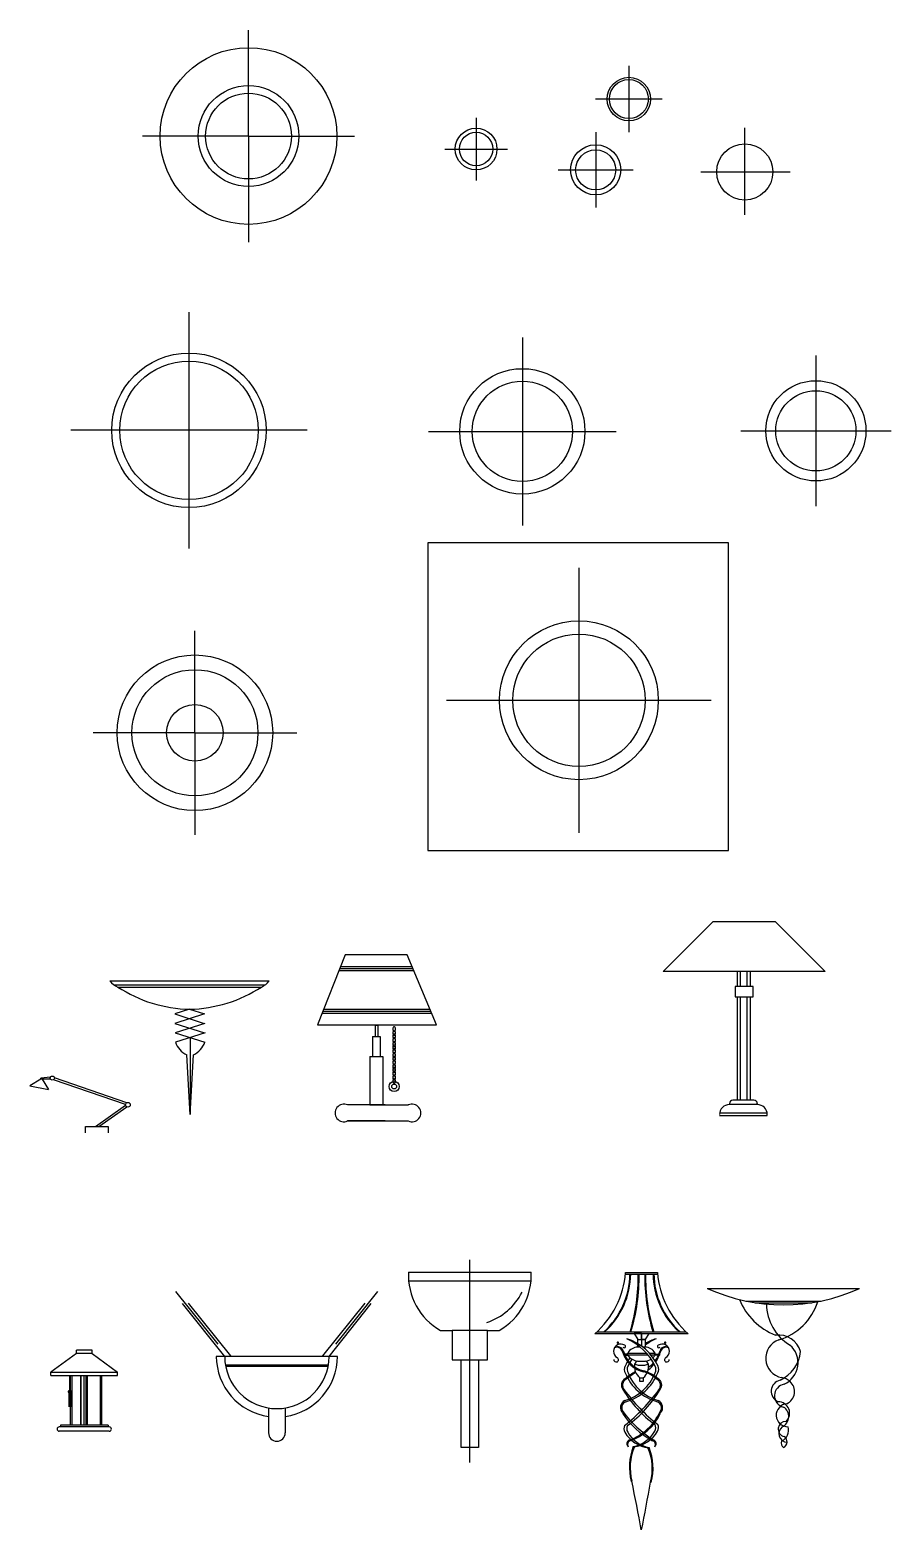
# Model space of a CAD drawing. Extents: x -42728 to 99010, y -18674 to 47645.
# Drawn here: x 89585 to 91647, y 6985 to 10575 of the extents above; entities that cross this region are included whole.
import ezdxf

# ---------------------------------------------------------------- set-up
doc = ezdxf.new("R2010")
doc.units = 0
doc.header["$LTSCALE"] = 100
doc.header["$MEASUREMENT"] = 0
doc.linetypes.add('HIDDEN', pattern=[9.525, 6.35, -3.175])
doc.layers.get('0').update_dxf_attribs({"linetype": 'CONTINUOUS'})
for name, color, linetype in [('00-ELE', 2, 'CONTINUOUS'), ('1', 1, 'CONTINUOUS'), ('2', 3, 'CONTINUOUS'), ('3', 4, 'CONTINUOUS'), ('A-FURN', 7, 'CONTINUOUS'), ('OBJ25', 2, 'CONTINUOUS'), ('PUB_TEXT', 7, 'CONTINUOUS'), ('SEP', 50, 'CONTINUOUS'), ('STAIR', 3, 'CONTINUOUS'), ('WINDOW', 2, 'CONTINUOUS'), ('家具', 223, 'CONTINUOUS'), ('电气', 2, 'CONTINUOUS')]:
    doc.layers.add(name, color=color, linetype=linetype)

# ---------------------------------------------------------------- blocks, each defined once
blk = doc.blocks.new('A$C54192CC1')
at = {"layer": '2', "color": 1, "linetype": 'Continuous'}
for p, q in [((125.4, 154.6), (125.4, 38.8)), ((156.4, 154.6), (156.4, 38.8)), ((161.6, 38.8), (71.9, 38.8)), ((125.4, 38.8), (217.3, 38.8)), ((161.6, 0.6), (71.9, 0.6)), ((71.9, 0.6), (217.3, 0.6))]:
    blk.add_line(p, q, dxfattribs=at)
blk.add_lwpolyline([(66, 398.2), (0, 230.5), (284.6, 230.5), (214.7, 398.2)], close=True, dxfattribs=at)
for points in [[(51.4, 360.9), (230.2, 360.9)], [(53.2, 365.6), (228.3, 365.6)], [(55, 370.2), (226.3, 370.2)], [(11, 258.5), (273, 258.5)], [(12.8, 263.1), (271, 263.1)], [(14.7, 267.8), (269.1, 267.8)], [(138.4, 202.8), (138.4, 229.9), (144, 229.9), (144, 202.8)], [(131.6, 202.8), (131.6, 154.6)], [(150.2, 202.8), (150.2, 154.6)], [(125.4, 154.6), (156.4, 154.6)]]:
    blk.add_lwpolyline(points, dxfattribs=at)
for points in [[(183.4, 226.3, 0.152216), (182.2, 226, 0.106943), (181, 224.7, 0.074343), (180.3, 223, 0.060974), (180.1, 220.8, 0.060974), (180.3, 218.6, 0.074343), (181, 216.9, 0.106943), (182.2, 215.6, 0.152216), (183.4, 215.3, 0.152216), (184.6, 215.6, 0.106943), (185.7, 216.9, 0.074343), (186.4, 218.6, 0.060974), (186.7, 220.8, 0.060974), (186.4, 223, 0.074343), (185.7, 224.7, 0.106943), (184.6, 226, 0.152216)], [(183.4, 216.7, 0.152216), (182.2, 216.4, 0.106943), (181, 215.1, 0.074343), (180.3, 213.4, 0.060974), (180.1, 211.2, 0.060974), (180.3, 209, 0.074343), (181, 207.3, 0.106943), (182.2, 206, 0.152216), (183.4, 205.7, 0.152216), (184.6, 206, 0.106943), (185.7, 207.3, 0.074343), (186.4, 209, 0.060974), (186.7, 211.2, 0.060974), (186.4, 213.4, 0.074343), (185.7, 215.1, 0.106943), (184.6, 216.4, 0.152216)], [(183.4, 208.6, 0.152216), (182.2, 208.3, 0.106943), (181, 207, 0.074343), (180.3, 205.3, 0.060974), (180.1, 203.1, 0.060974), (180.3, 200.9, 0.074343), (181, 199.2, 0.106943), (182.2, 197.9, 0.152216), (183.4, 197.5, 0.152216), (184.6, 197.9, 0.106943), (185.7, 199.2, 0.074343), (186.4, 200.9, 0.060974), (186.7, 203.1, 0.060974), (186.4, 205.3, 0.074343), (185.7, 207, 0.106943), (184.6, 208.3, 0.152216)], [(183.4, 199.6, 0.152216), (182.2, 199.3, 0.106943), (181, 198, 0.074343), (180.3, 196.3, 0.060974), (180.1, 194.1, 0.060974), (180.3, 191.9, 0.074343), (181, 190.2, 0.106943), (182.2, 188.9, 0.152216), (183.4, 188.6, 0.152216), (184.6, 188.9, 0.106943), (185.7, 190.2, 0.074343), (186.4, 191.9, 0.060974), (186.7, 194.1, 0.060974), (186.4, 196.3, 0.074343), (185.7, 198, 0.106943), (184.6, 199.3, 0.152216)], [(183.4, 190, 0.152216), (182.2, 189.7, 0.106943), (181, 188.4, 0.074343), (180.3, 186.7, 0.060974), (180.1, 184.5, 0.060974), (180.3, 182.3, 0.074343), (181, 180.6, 0.106943), (182.2, 179.3, 0.152216), (183.4, 179, 0.152216), (184.6, 179.3, 0.106943), (185.7, 180.6, 0.074343), (186.4, 182.3, 0.060974), (186.7, 184.5, 0.060974), (186.4, 186.7, 0.074343), (185.7, 188.4, 0.106943), (184.6, 189.7, 0.152216)], [(183.4, 181.9, 0.152216), (182.2, 181.6, 0.106943), (181, 180.3, 0.074343), (180.3, 178.6, 0.060974), (180.1, 176.4, 0.060974), (180.3, 174.2, 0.074343), (181, 172.5, 0.106943), (182.2, 171.2, 0.152216), (183.4, 170.8, 0.152216), (184.6, 171.2, 0.106943), (185.7, 172.5, 0.074343), (186.4, 174.2, 0.060974), (186.7, 176.4, 0.060974), (186.4, 178.6, 0.074343), (185.7, 180.3, 0.106943), (184.6, 181.6, 0.152216)], [(183.4, 172.9, 0.152216), (182.2, 172.6, 0.106943), (181, 171.3, 0.074343), (180.3, 169.6, 0.060974), (180.1, 167.4, 0.060974), (180.3, 165.2, 0.074343), (181, 163.5, 0.106943), (182.2, 162.2, 0.152216), (183.4, 161.9, 0.152216), (184.6, 162.2, 0.106943), (185.7, 163.5, 0.074343), (186.4, 165.2, 0.060974), (186.7, 167.4, 0.060974), (186.4, 169.6, 0.074343), (185.7, 171.3, 0.106943), (184.6, 172.6, 0.152216)], [(183.4, 163.3, 0.152216), (182.2, 163, 0.106943), (181, 161.7, 0.074343), (180.3, 160, 0.060974), (180.1, 157.8, 0.060974), (180.3, 155.6, 0.074343), (181, 153.9, 0.106943), (182.2, 152.6, 0.152216), (183.4, 152.3, 0.152216), (184.6, 152.6, 0.106943), (185.7, 153.9, 0.074343), (186.4, 155.6, 0.060974), (186.7, 157.8, 0.060974), (186.4, 160, 0.074343), (185.7, 161.7, 0.106943), (184.6, 163, 0.152216)], [(183.4, 155.2, 0.152216), (182.2, 154.8, 0.106943), (181, 153.6, 0.074343), (180.3, 151.9, 0.060974), (180.1, 149.7, 0.060974), (180.3, 147.5, 0.074343), (181, 145.8, 0.106943), (182.2, 144.5, 0.152216), (183.4, 144.1, 0.152216), (184.6, 144.5, 0.106943), (185.7, 145.8, 0.074343), (186.4, 147.5, 0.060974), (186.7, 149.7, 0.060974), (186.4, 151.9, 0.074343), (185.7, 153.6, 0.106943), (184.6, 154.8, 0.152216)], [(183.4, 146.2, 0.152216), (182.2, 145.9, 0.106943), (181, 144.6, 0.074343), (180.3, 142.9, 0.060974), (180.1, 140.7, 0.060974), (180.3, 138.5, 0.074343), (181, 136.8, 0.106943), (182.2, 135.5, 0.152216), (183.4, 135.2, 0.152216), (184.6, 135.5, 0.106943), (185.7, 136.8, 0.074343), (186.4, 138.5, 0.060974), (186.7, 140.7, 0.060974), (186.4, 142.9, 0.074343), (185.7, 144.6, 0.106943), (184.6, 145.9, 0.152216)], [(183.4, 136.6, 0.152216), (182.2, 136.3, 0.106943), (181, 135, 0.074343), (180.3, 133.3, 0.060974), (180.1, 131.1, 0.060974), (180.3, 128.9, 0.074343), (181, 127.2, 0.106943), (182.2, 125.9, 0.152216), (183.4, 125.6, 0.152216), (184.6, 125.9, 0.106943), (185.7, 127.2, 0.074343), (186.4, 128.9, 0.060974), (186.7, 131.1, 0.060974), (186.4, 133.3, 0.074343), (185.7, 135, 0.106943), (184.6, 136.3, 0.152216)], [(183.4, 128.5, 0.152216), (182.2, 128.1, 0.106943), (181, 126.9, 0.074343), (180.3, 125.2, 0.060974), (180.1, 123, 0.060974), (180.3, 120.8, 0.074343), (181, 119.1, 0.106943), (182.2, 117.8, 0.152216), (183.4, 117.4, 0.152216), (184.6, 117.8, 0.106943), (185.7, 119.1, 0.074343), (186.4, 120.8, 0.060974), (186.7, 123, 0.060974), (186.4, 125.2, 0.074343), (185.7, 126.9, 0.106943), (184.6, 128.1, 0.152216)], [(183.4, 119.5, 0.152216), (182.2, 119.2, 0.106943), (181, 117.9, 0.074343), (180.3, 116.2, 0.060974), (180.1, 114, 0.060974), (180.3, 111.8, 0.074343), (181, 110.1, 0.106943), (182.2, 108.8, 0.152216), (183.4, 108.5, 0.152216), (184.6, 108.8, 0.106943), (185.7, 110.1, 0.074343), (186.4, 111.8, 0.060974), (186.7, 114, 0.060974), (186.4, 116.2, 0.074343), (185.7, 117.9, 0.106943), (184.6, 119.2, 0.152216)], [(183.4, 109.9, 0.152216), (182.2, 109.6, 0.106943), (181, 108.3, 0.074343), (180.3, 106.6, 0.060974), (180.1, 104.4, 0.060974), (180.3, 102.2, 0.074343), (181, 100.5, 0.106943), (182.2, 99.2, 0.152216), (183.4, 98.9, 0.152216), (184.6, 99.2, 0.106943), (185.7, 100.5, 0.074343), (186.4, 102.2, 0.060974), (186.7, 104.4, 0.060974), (186.4, 106.6, 0.074343), (185.7, 108.3, 0.106943), (184.6, 109.6, 0.152216)], [(183.4, 101.8, 0.152216), (182.2, 101.4, 0.106943), (181, 100.2, 0.074343), (180.3, 98.5, 0.060974), (180.1, 96.3, 0.060974), (180.3, 94, 0.074343), (181, 92.4, 0.106943), (182.2, 91.1, 0.152216), (183.4, 90.7, 0.152216), (184.6, 91.1, 0.106943), (185.7, 92.4, 0.074343), (186.4, 94, 0.060974), (186.7, 96.3, 0.060974), (186.4, 98.5, 0.074343), (185.7, 100.2, 0.106943), (184.6, 101.4, 0.152216)]]:
    blk.add_lwpolyline(points, format="xyb", close=True, dxfattribs=at)
at = {"layer": '2', "color": 7, "linetype": 'Continuous'}
blk.add_lwpolyline([(131.6, 202.8), (150.2, 202.8)], dxfattribs=at)
blk.add_circle((183.4, 83.1), 12, dxfattribs=at)
at = {"layer": '2', "color": 1, "linetype": 'Continuous'}
blk.add_circle((183.4, 83.1), 5.83, dxfattribs=at)
for centre, start, end in [((63, 19.7), 65.0039, 294.9961), ((226.2, 19.7), 245.0039, 114.9961)]:
    blk.add_arc(centre, 21.1, start, end, dxfattribs=at)
blk = doc.blocks.new('A$C2FDE1C14')
at = {"layer": '1'}
blk.add_blockref('A$C54192CC1', (0, 0), dxfattribs=at)
blk = doc.blocks.new('A$C3E511059')
at = {"layer": 'A-FURN', "color": 1}
for p, q in [((0, 344.8), (120, 464.7)), ((120, 464.7), (268.3, 464.7)), ((268.3, 464.7), (388.3, 344.8)), ((388.3, 344.8), (0, 344.8))]:
    blk.add_line(p, q, dxfattribs=at)
at = {"layer": 'A-FURN'}
for p, q in [((177.4, 344.8), (177.4, 308.9)), ((184.7, 344.8), (184.7, 308.9)), ((200.7, 344.8), (200.7, 308.9)), ((208.1, 344.8), (208.1, 308.9)), ((215.2, 308.9), (172, 308.9)), ((172, 308.9), (172, 284.5)), ((215.2, 284.5), (215.2, 308.9)), ((172, 284.5), (215.2, 284.5)), ((217.4, 36.9), (166.7, 36.9)), ((134.8, 0), (249.3, 0)), ((135.1, 6.2), (249, 6.2)), ((158.7, 28.9), (158.7, 26.2)), ((225.3, 26.3), (158.8, 26.3)), ((225.4, 28.9), (225.4, 26.2)), ((249.3, 0), (249.3, 2.3))]:
    blk.add_line(p, q, dxfattribs=at)
at = {"layer": 'A-FURN', "color": 2}
for p, q in [((177.4, 284.5), (177.4, 36.9)), ((184.7, 284.5), (184.7, 36.9)), ((200.7, 284.5), (200.7, 36.9)), ((208.1, 284.5), (208.1, 36.9))]:
    blk.add_line(p, q, dxfattribs=at)
at = {"layer": 'A-FURN'}
for centre, radius, start, end in [((166.7, 28.9), 8, 90, 180), ((217.4, 28.9), 8, 0, 90), ((158.8, 2.3), 24, 90, 180), ((225.3, 2.3), 24, 0, 90)]:
    blk.add_arc(centre, radius, start, end, dxfattribs=at)
blk = doc.blocks.new('A$C32112885')
at = {"color": 1}
for p, q in [((225, 450), (225, 0)), ((0, 225), (450, 225))]:
    blk.add_line(p, q, dxfattribs=at)
at = {"color": 3}
for radius in [150, 120]:
    blk.add_circle((225, 225), radius, dxfattribs=at)
blk = doc.blocks.new('3155')
at = {"layer": 'SEP'}
for p, q in [((-0.7, 319.4), (-0.7, -314.4)), ((-317.6, 2.5), (316.2, 2.5))]:
    blk.add_line(p, q, dxfattribs=at)
blk.add_lwpolyline([(-362.7, 379.5), (-362.7, -356.7), (357.1, -356.7), (357.1, 379.5)], close=True, dxfattribs=at)
for radius in [190.1, 158.5]:
    blk.add_circle((-0.7, 2.5), radius, dxfattribs=at)
blk = doc.blocks.new('3157')
at = {"layer": '2'}
blk.add_circle((0, 0), 96, dxfattribs=at)
at = {"layer": 'SEP'}
for p, q in [((0, -147), (0, 150.7)), ((-150, 0), (155.3, 0))]:
    blk.add_line(p, q, dxfattribs=at)
blk = doc.blocks.new('3156')
at = {"layer": '2'}
for p, q in [((0, 884), (0, -884)), ((884, 0), (-884, 0))]:
    blk.add_line(p, q, dxfattribs=at)
blk.add_circle((0, 0), 578, dxfattribs=at)
at = {"layer": 'WINDOW'}
blk.add_circle((0, 0), 518, dxfattribs=at)
blk = doc.blocks.new('A$C574D74D0')
at = {"layer": '2', "xscale": 0.09, "yscale": 0.09, "zscale": 0.09}
blk.add_blockref('3156', (79.5, 79.5), dxfattribs=at)
blk = doc.blocks.new('LA')
at = {"layer": 'OBJ25'}
for q in [(0, 253.8), (-253.8, 0), (253.8, 0), (0, -253.8)]:
    blk.add_line((0, 0), q, dxfattribs=at)
for radius in [211.5, 120.7, 102.7]:
    blk.add_circle((0, 0), radius, dxfattribs=at)
blk = doc.blocks.new('壁灯')
at = {"color": 9}
for p, q in [((0, -104.4), (-12.4, -104.4)), ((0, -104.4), (12.4, -104.4)), ((-23.6, -140.9), (-23.6, -137.5))]:
    blk.add_line(p, q, dxfattribs=at)
at = {"color": 4}
blk.add_line((-23.1, -141.1), (-23.1, -139.2), dxfattribs=at)
at = {"layer": '2', "color": 3}
for p, q in [((-27.3, -2.4), (27.3, -2.4)), ((-75.9, -101.5), (75.9, -101.5)), ((-12.4, -104.4), (-6.2, -114.2)), ((-6.2, -114.2), (0, -114.2)), ((-6.2, -114.2), (6.2, -114.2)), ((-6.2, -121.6), (-6.2, -114.2)), ((-6.2, -127.3), (-6.2, -124.2)), ((-2.3, -127.3), (-6.2, -127.3)), ((0, -104.4), (0, -124.8)), ((0, -114.2), (0, -104.4)), ((0, -114.2), (0, -104.4)), ((6.2, -114.2), (0, -114.2)), ((6.2, -127.3), (2.1, -127.3)), ((12.4, -104.4), (6.2, -114.2)), ((6.2, -114.2), (6.2, -127.3)), ((-23.6, -137.5), (8.4, -137.5)), ((11.3, -140.9), (-23.6, -140.9)), ((-6.2, -151.2), (6.2, -151.2)), ((13.3, -137.5), (23.1, -137.5)), ((23.1, -140.9), (16.2, -140.9)), ((23.1, -137.5), (23.1, -140.9)), ((23.1, -141.1), (23.1, -139.2)), ((-3, -179.7), (3.1, -179.7)), ((-3, -186.4), (-3, -179.7)), ((3.1, -186.4), (-3, -186.4)), ((3.1, -179.7), (3.1, -186.4))]:
    blk.add_line(p, q, dxfattribs=at)
for centre, radius, start, end in [((-156.4, -0.3), 136.7, 312.2433, 359.1318), ((-155, -0.3), 136.7, 312.2433, 359.1318), ((-327.3, -7.2), 321.8, 342.9579, 0.8831), ((-325.9, -7.2), 321.8, 342.9579, 0.8831), ((327.3, -7.2), 321.8, 179.1169, 197.0421), ((328.7, -7.2), 321.8, 179.1169, 197.0421), ((156.4, -0.3), 136.7, 180.8682, 227.7567), ((157.8, -0.3), 136.7, 180.8682, 227.7567), ((-5, -149.1), 21.9, 93.1359, 148.0411), ((5.7, -147.1), 19.9, 28.7924, 88.5215), ((-5, -129.3), 21.9, 211.9589, 266.8641), ((-4.1, -159), 8.03, 104.7868, 161.6315), ((5.7, -131.3), 19.9, 271.4785, 303.0397), ((4.2, -159), 8.03, 18.3685, 75.2132), ((5.7, -131.3), 19.9, 314.8962, 331.2076), ((12, -160.8), 24.1, 169.6191, 231.7335), ((0, -123.4), 35.1, 250.4123, 289.5877), ((-11.9, -160.8), 24.1, 308.2665, 10.3809)]:
    blk.add_arc(centre, radius, start, end, dxfattribs=at)
at = {"layer": '3'}
for p, q in [((-27.3, 0), (27.3, 0)), ((-79.8, -104.4), (79.8, -104.4))]:
    blk.add_line(p, q, dxfattribs=at)
at = {"layer": '3', "color": 1}
for p, q in [((-23.1, -139.2), (-30.8, -139.4)), ((-30.8, -139.4), (-30.4, -140.3)), ((-30, -141.1), (-23.1, -141.1)), ((23.1, -139.2), (31.1, -139.5)), ((30.4, -141.1), (23.1, -141.1)), ((31.1, -139.5), (30.4, -141.1))]:
    blk.add_line(p, q, dxfattribs=at)
at = {"layer": '3'}
for centre, start, end in [((181, 11.8), 184.4054, 228.976), ((-181, 11.8), 311.0239, 355.5947)]:
    blk.add_arc(centre, 154.1, start, end, dxfattribs=at)
at = {"layer": '3', "color": 1}
for centre, radius, start, end in [((-35.2, -134.7), 12.5, 58.8772, 239.1327), ((-40.8, -137.3), 10.4, 22.3919, 119.4442), ((-42.2, -137.9), 10.2, 6.3851, 111.4691), ((-36.3, -126), 6.2, 125.7332, 165.2504), ((-40.6, -120), 1.2, 305.7332, 194.3461), ((-29.4, -126.2), 2.28, 196.8925, 73.0372), ((-51.5, -196.8), 87.8, 24.7127, 72.409), ((-65.8, -203.7), 99.4, 26.0409, 65.7403), ((65.9, -203.6), 99.4, 114.327, 126.8944), ((51.6, -196.7), 87.8, 107.6583, 121.1075), ((29.4, -126.2), 2.28, 106.9628, 343.1075), ((35.2, -134.7), 12.5, 300.8673, 121.1228), ((40.9, -136.3), 9.45, 57.9838, 164.5066), ((42.2, -137.9), 10.2, 68.5309, 173.6149), ((40.6, -120), 1.2, 345.6539, 234.2668), ((36.3, -126), 6.2, 14.7496, 54.2668), ((-43.3, -148.9), 3.96, 176.5397, 63.9114), ((15.1, -121.6), 49.5, 197.8759, 257.3332), ((15.1, -121.9), 47.6, 193.9813, 256.4154), ((51.6, -196.7), 87.8, 144.3191, 155.3547), ((65.9, -203.6), 99.4, 145.9451, 154.0265), ((-18.3, -119.9), 51.9, 323.3497, 344.5066), ((-24.8, -120.1), 59.1, 326.4153, 343.6421), ((43.3, -148.9), 3.96, 116.0886, 3.4603), ((-17.5, -165.4), 12, 154.0265, 210.886), ((-50.1, -143.5), 78.4, 285.9617, 339.0878), ((97.5, -345.3), 206.5, 121.5466, 127.4945), ((50, -140.3), 83.7, 201.8872, 254.1746), ((-49.9, -140.4), 83.7, 285.8927, 338.1802), ((99.5, -345.9), 206.5, 122.0011, 127.4945), ((-12.7, -165.4), 12, 154.0265, 210.886), ((50.2, -143.4), 78.4, 200.9796, 254.1056), ((-14.6, -231.4), 65.9, 49.328, 73.694), ((-13.8, -228.7), 61.6, 49.2894, 72.8959), ((-18.9, -123.3), 52.5, 305.998, 320.7533), ((-18.3, -119.9), 51.9, 305.8933, 318.3661), ((12.8, -165.3), 12, 329.1814, 26.0409), ((17.5, -165.3), 12, 329.1814, 26.0409), ((-22, -192.1), 12.4, 120.4703, 218.1897), ((-20.4, -192.7), 12.1, 118.7086, 219.9514), ((141.6, -96.4), 201.9, 210.8147, 234.0526), ((219.2, -16.6), 309.4, 216.4406, 231.807), ((-231.5, -8.5), 324.2, 308.6839, 323.6951), ((-150, -91.4), 211.7, 306.4999, 329.1901), ((20.5, -192.7), 12.1, 320.0486, 61.2914), ((22.5, -192.1), 12.1, 320.0486, 61.2914), ((-22.5, -230.9), 13.5, 116.688, 222.5979), ((-22.9, -231.1), 11, 111.7804, 216.9331), ((23.3, -230.9), 10.8, 324.2719, 69.0966), ((22.7, -230.9), 13.5, 317.4694, 63.3793), ((80.6, -168.5), 133.9, 212.3436, 242.5811), ((117.7, -128.6), 185, 216.1559, 238.1995), ((-51.4, -200.2), 91.3, 289.353, 336.0459), ((-49.3, -202.7), 90, 288.8274, 335.478), ((-18.1, -266.8), 12, 153.9591, 210.8186), ((18.9, -245.4), 54.7, 210.2495, 262.763), ((-13.3, -266.8), 12, 153.9591, 210.8186), ((23.7, -245.3), 54.8, 210.3232, 258.9114), ((-24.6, -243.6), 54.8, 281.0886, 329.6768), ((-19.8, -243.7), 54.7, 277.237, 329.7505), ((12.4, -265.1), 12, 329.1814, 26.0409), ((17.1, -265.1), 12, 329.1814, 26.0409), ((-17.9, -292.6), 7.09, 108.1218, 211.9394), ((-16.7, -294), 7.09, 108.1218, 211.9394), ((78.4, -332.6), 99, 159.1179, 194.2122), ((68.7, -333.3), 88.2, 156.3042, 195.3862), ((-69.7, -335), 88.2, 344.6138, 23.6958), ((-79.3, -334.3), 99, 345.7878, 20.8821), ((16.8, -294), 7.09, 328.0606, 71.8782), ((18, -292.6), 7.09, 328.0606, 71.8782), ((-9373, -2204.7), 9537.4, 10.66265, 11.17284), ((-3759.6, 308.7), 3833.5, 348.7366, 349.9784)]:
    blk.add_arc(centre, radius, start, end, dxfattribs=at)
blk = doc.blocks.new('A$C60A044CA')
at = {"layer": 'STAIR', "xscale": 1.4, "yscale": 1.4, "zscale": 1.4}
blk.add_blockref('壁灯', (111.7, 616.1), dxfattribs=at)
blk = doc.blocks.new('A$C79D117CB')
at = {"layer": '1'}
blk.add_blockref('A$C60A044CA', (0, 0), dxfattribs=at)
blk = doc.blocks.new('A$C092427E2')
at = {"layer": 'WINDOW', "color": 1}
for p, q in [((100.8, 232.2), (0, 358.7)), ((116.6, 203.1), (15.8, 329.6)), ((131.1, 204.3), (30.3, 330.8)), ((352, 204.3), (452.8, 330.8)), ((366.6, 203.1), (467.4, 329.6)), ((382.4, 232.2), (483.1, 358.7))]:
    blk.add_line(p, q, dxfattribs=at)
at = {"layer": 'WINDOW'}
for p, q in [((386.6, 203.1), (96.6, 203.1)), ((221.6, 79.7), (221.6, 20)), ((261.6, 79.7), (261.6, 20))]:
    blk.add_line(p, q, dxfattribs=at)
at = {"layer": 'WINDOW', "color": 9}
for p, q in [((118.2, 182.7), (364.9, 182.7)), ((118.9, 179.3), (364.3, 179.3))]:
    blk.add_line(p, q, dxfattribs=at)
at = {"layer": 'WINDOW'}
for centre, radius, start, end in [((241.6, 203.1), 145, 180, 262.0719), ((241.6, 203.1), 125, 180, 0), ((241.6, 203.1), 145, 277.9281, 0), ((241.6, 20), 20, 180, 0)]:
    blk.add_arc(centre, radius, start, end, dxfattribs=at)
blk = doc.blocks.new('A$C7D9776CA')
at = {"layer": '1'}
blk.add_blockref('A$C092427E2', (0, 0), dxfattribs=at)
blk = doc.blocks.new('A$C3E367272')
at = {"layer": '家具', "color": 3}
for q in [(244, 488), (0, 244), (244, 0), (488, 244)]:
    blk.add_line((244, 244), q, dxfattribs=at)
for radius in [186.3, 151, 67.7]:
    blk.add_circle((244, 244), radius, dxfattribs=at)
blk = doc.blocks.new('A$C1D1C66F0')
at = {"layer": '家具', "color": 3}
for p, q in [((147, 0), (147, 485.5)), ((0, 456.1), (147, 456.1)), ((0.4, 435.1), (147, 435.1)), ((147, 456.1), (294, 456.1)), ((147, 435.1), (293.6, 435.1)), ((77, 316.1), (105, 316.1)), ((147, 316.1), (105, 316.1)), ((105, 316.1), (105, 246.1)), ((189, 316.1), (147, 316.1)), ((189, 316.1), (217, 316.1)), ((189, 246.1), (189, 316.1)), ((105, 246.1), (126, 246.1)), ((126, 36.1), (126, 246.1)), ((126, 246.1), (168, 246.1)), ((168, 246.1), (168, 36.1)), ((168, 246.1), (189, 246.1)), ((147, 36.1), (126, 36.1)), ((168, 36.1), (147, 36.1))]:
    blk.add_line(p, q, dxfattribs=at)
for centre, radius, start, end in [((152, 448.6), 152.2, 177.1499, 240.4717), ((142, 448.6), 152.2, 299.5283, 2.8501), ((142.9, 473.5), 144.9, 288.0949, 332.9558)]:
    blk.add_arc(centre, radius, start, end, dxfattribs=at)
blk = doc.blocks.new('A$C4D554EE9')
at = {"layer": '家具', "color": 3}
for p, q in [((0, 381.1), (365, 381.1)), ((92.3, 351), (272.7, 351)), ((114.8, 347), (250.2, 347))]:
    blk.add_line(p, q, dxfattribs=at)
for centre, radius, start, end in [((182.5, 784.5), 442.8, 245.6603, 294.3397), ((221.7, 414.5), 156.5, 202.5336, 248.2173), ((258.8, 345.8), 117.1, 181.0546, 238.8171), ((131.6, 392), 139.7, 286.6065, 342.2628), ((186.8, 213.8), 46.9, 109.0538, 258.895), ((171.2, 215.6), 54, 15.3227, 98.0312), ((140.2, 237.5), 83.4, 294.3644, 354.7891), ((161.4, 203.3), 56, 293.8159, 49.0022), ((180.3, 134.9), 27.2, 102.0138, 247.5898), ((189.2, 124.5), 28.1, 100.6259, 256.0989), ((173.9, 132.5), 35.5, 46.812, 83.6664), ((177.2, 134.2), 32, 294.2767, 48.9801), ((170.3, 82.6), 27.1, 312.8752, 90.7549), ((192.6, 77.7), 27.5, 94.7818, 271.7633), ((168.5, 74.5), 26.7, 294.0767, 58.2903), ((188.3, 44.4), 18.3, 88.4387, 256.6893), ((192.6, 33.8), 21, 129.0185, 265.8399), ((166.7, 41.6), 28.2, 293.2495, 17.8343), ((190.6, 11), 13.6, 159.8221, 233.5967), ((175.8, 13.8), 15.3, 296.0229, 57.2399)]:
    blk.add_arc(centre, radius, start, end, dxfattribs=at)
blk = doc.blocks.new('A$C3F087C3D')
for p, q in [((0, 320.1), (381.8, 320.1)), ((10.5, 310.1), (371.3, 310.1)), ((19, 305.1), (362.8, 305.1)), ((190.9, 252), (155.1, 240.9)), ((190.9, 252), (226.7, 240.9)), ((155.1, 240.9), (226.1, 218.2)), ((226.7, 240.9), (155.7, 218.2)), ((155.7, 218.2), (226.7, 195.6)), ((227.3, 218.2), (156.3, 195.6)), ((156.3, 195.6), (227.3, 172.9)), ((228, 195.6), (156.9, 172.9)), ((192.1, 184.1), (192.1, 0)), ((192.1, 0), (183.9, 142.9)), ((192.1, 0), (200.4, 142.9))]:
    blk.add_line(p, q)
for centre, radius, start, end in [((41.5, 353.1), 53.1, 218.4799, 244.81), ((197.7, 579.2), 327.2, 236.8904, 268.8082), ((184.1, 579.2), 327.2, 271.1918, 303.1096), ((340.2, 353.1), 53.1, 295.19, 321.5201), ((207.2, 191), 53.5, 199.7747, 244.1095), ((177, 191), 53.5, 295.8905, 340.2253)]:
    blk.add_arc(centre, radius, start, end)
blk = doc.blocks.new('A$C12AE67F2')
at = {"layer": '电气'}
for p, q in [((122.6, 371.1), (0, 282.5)), ((122.6, 371.1), (122.6, 387.1)), ((198.6, 387.1), (122.6, 387.1)), ((198.6, 371.1), (122.6, 371.1)), ((198.6, 371.1), (198.6, 387.1)), ((198.6, 371.1), (320, 282.5)), ((0, 282.5), (320, 282.5)), ((0, 266.5), (0, 282.5)), ((0, 266.5), (320, 266.5)), ((91.3, 192.4), (91.3, 266.5)), ((95, 192.4), (95, 266.5)), ((102, 28), (102, 266.5)), ((144, 28), (144, 266.5)), ((144.3, 28), (144.3, 266.5)), ((145.2, 28), (145.2, 266.5)), ((159.4, 28), (159.4, 266.5)), ((168.7, 28), (168.7, 266.5)), ((174.2, 28), (174.2, 266.5)), ((176, 28), (176, 266.5)), ((238, 28), (238, 266.5)), ((245, 28), (245, 266.5)), ((320, 266.5), (320, 282.5)), ((85.7, 192.4), (96.8, 192.4)), ((85.7, 186.4), (85.7, 117.1)), ((85.7, 186.4), (96.8, 186.4)), ((86.8, 186.4), (86.8, 117.1)), ((87.9, 186.4), (87.9, 117.1)), ((88.8, 186.4), (88.8, 117.1)), ((90.1, 186.4), (90.1, 117.1)), ((91.1, 186.4), (91.1, 117.1)), ((92.1, 186.4), (92.1, 117.1)), ((93.1, 186.4), (93.1, 117.1)), ((94.7, 186.4), (94.7, 117.1)), ((96, 186.4), (96, 117.1)), ((97.3, 186.4), (97.3, 117.1)), ((95, 29.2), (95, 117.2)), ((280, 20), (40, 20)), ((274, 28), (46, 28)), ((46, 28), (46, 20)), ((274, 28), (274, 20)), ((280, 0), (40, 0))]:
    blk.add_line(p, q, dxfattribs=at)
for centre, radius, start, end in [((85.7, 189.4), 3, 90, 270), ((96.8, 189.4), 3, 270, 90), ((40, 10), 10, 90, 270), ((280, 10), 10, 270, 90)]:
    blk.add_arc(centre, radius, start, end, dxfattribs=at)
blk = doc.blocks.new('A$C590440D4')
at = {"layer": '00-ELE', "xscale": 0.5, "yscale": 0.5, "zscale": 0.5}
blk.add_blockref('A$C12AE67F2', (0, 0), dxfattribs=at)
blk = doc.blocks.new('A$C0E972435')
at = {"color": 2, "linetype": 'Continuous'}
for p, q in [((52.3, 257.7), (0, 225.2)), ((0, 225.2), (89.3, 206.9)), ((98.3, 266.9), (52.3, 262.3)), ((52.3, 257.7), (52.3, 262.3)), ((98.1, 257.7), (52.3, 257.7)), ((57.6, 257), (89.3, 206.9)), ((457.9, 135.9), (112.3, 253.7)), ((463.7, 144.3), (117, 262.5)), ((313.1, 30.2), (458.1, 131.7)), ((330.5, 30.2), (464.6, 124.1))]:
    blk.add_line(p, q, dxfattribs=at)
at = {"color": 3, "linetype": 'HIDDEN'}
for p, q in [((266.1, 0), (266.1, 30.2)), ((266.1, 30.2), (375, 30.2)), ((375, 30.2), (375, 0))]:
    blk.add_line(p, q, dxfattribs=at)
at = {"color": 2, "linetype": 'Continuous'}
for centre, radius in [((107, 262.1), 9.96), ((469, 134.4), 11.2)]:
    blk.add_circle(centre, radius, dxfattribs=at)
blk = doc.blocks.new('A$C594708F7')
at = {"layer": '00-ELE', "xscale": 0.5, "yscale": 0.5, "zscale": 0.5}
blk.add_blockref('A$C0E972435', (0, 0), dxfattribs=at)

msp = doc.modelspace()

# ---------------------------------------------------------------- block references
for name, p in [('LA', (90108.08215, 10321.01547)), ('3155', (90900.07759, 8968.02286)), ('A$C3E367272', (89735.73831, 8648.7449)), ('A$C3F087C3D', (89776.12811, 7978.99625)), ('A$C594708F7', (89584.72412, 7935.16734)), ('A$C1D1C66F0', (90491.1236, 7145.81873)), ('A$C4D554EE9', (91206.69738, 7181.58327)), ('A$C590440D4', (89634.5833, 7221.08134))]:
    msp.add_blockref(name, p)
for name, p, xscale, yscale, zscale in [('3157', (91296.63998, 10235.10979), 0.7, 0.7, 0.7), ('3156', (89965.43725, 9616.72949), 0.3200000000000001, 0.3200000000000001, 0.3200000000000001)]:
    msp.add_blockref(name, p, dxfattribs=dict(xscale=xscale, yscale=yscale, zscale=zscale))
at = {"layer": '1'}
for name, p in [('A$C574D74D0', (90939.50215, 10330.0528)), ('A$C32112885', (90538.86948, 9389.23454))]:
    msp.add_blockref(name, p, dxfattribs=at)
for p, xscale, yscale, zscale in [((90578.15422, 10214.99496), 0.3333333333333334, 0.3333333333333334, 0.3333333333333334), ((90849.50209, 10150.05279), 0.4, 0.4, 0.4), ((91286.77801, 9435.45701), 0.8, 0.8, 0.8)]:
    msp.add_blockref('A$C32112885', p, dxfattribs=dict(at, xscale=xscale, yscale=yscale, zscale=zscale))
at = {"layer": 'PUB_TEXT', "color": 3}
msp.add_blockref('A$C3E511059', (91101.16133, 7976.53101), dxfattribs=at)
at = {"layer": 'WINDOW', "color": 3}
for name, p in [('A$C2FDE1C14', (90273.533, 7963.04326)), ('A$C79D117CB', (90937.50844, 6984.52847)), ('A$C7D9776CA', (89934.39649, 7196.97859))]:
    msp.add_blockref(name, p, dxfattribs=at)

doc.saveas('drawing.dxf')
